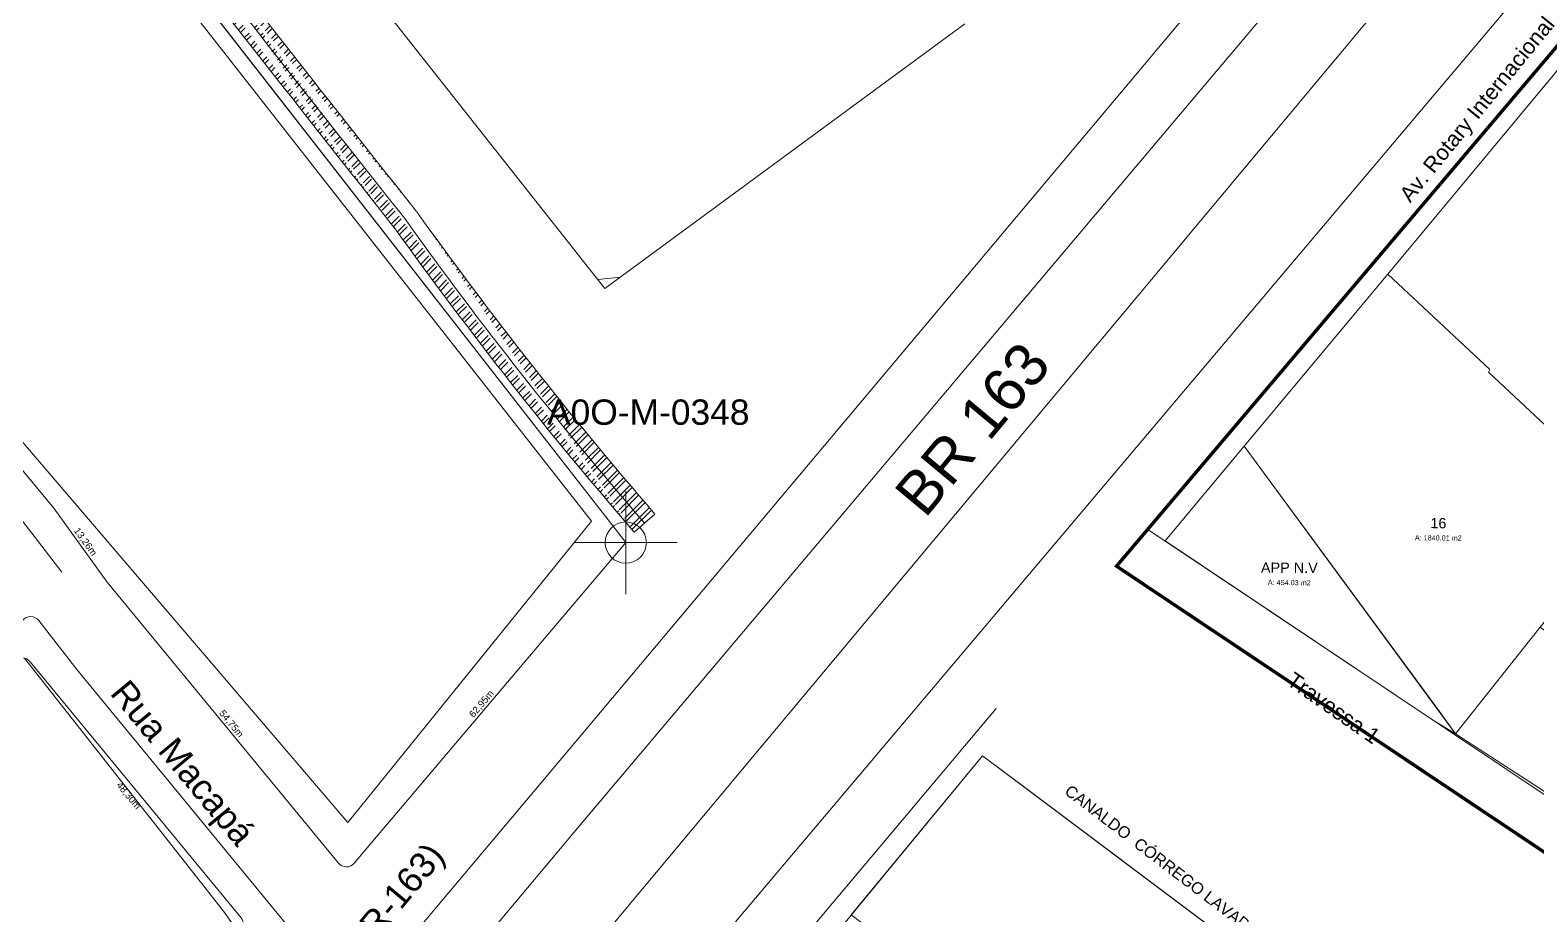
# Model space of a CAD drawing. Header units: metres. Extents: x 3808 to 8215, y 2374 to 6187.
# Drawn here: x 5863.4 to 6082.6, y 3482.5 to 3611.2 of the extents above; entities that cross this region are included whole.
import ezdxf
from ezdxf.enums import TextEntityAlignment as Align

# ---------------------------------------------------------------- set-up
doc = ezdxf.new("R2010")
doc.units = ezdxf.units.M
doc.linetypes.add('CONTINUO', pattern=[0])
for name, color, linetype in [('0 - Linhas Quadras', 7, 'Continuous'), ('0 - MEIO FIO 2', 251, 'Continuous'), ('Calçada', 8, 'Continuous'), ('COTAS', 7, 'Continuous'), ('Fluxo', 170, 'Continuous'), ('Nome das Ruas', 7, 'Continuous'), ('Nomes-Ruas', 7, 'Continuous'), ('PDF_Boundary-Lotes', 7, 'Continuous'), ('PDF_Meio-Fio', 32, 'Continuous'), ('PDF_Perímetro', 5, 'Continuous'), ('PDF_Text', 7, 'Continuous'), ('PERIMETRO', 7, 'CONTINUO'), ('Poligonal_1a_Ordem', 7, 'Continuous'), ('quadras', 7, 'Continuous'), ('vista', 7, 'Continuous')]:
    doc.layers.add(name, color=color, linetype=linetype)
for name, color, linetype, lineweight in [('EL', 40, 'Continuous', 5), ('Lotes_Boundary', 7, 'Continuous', 30), ('MF', 32, 'Continuous', 30), ('Nome_Ruas', 7, 'Continuous', 0)]:
    doc.layers.add(name, color=color, linetype=linetype, lineweight=lineweight)
doc.styles.add('Arial', font='arial.ttf')
doc.styles.add('PDF Arial', font='arial.ttf')
doc.styles.add('pedro', font='arial.ttf', dxfattribs={"height": 3})
doc.styles.add('REGUA100', font='arial.ttf')
doc.dimstyles.new('Copy(2) of ISO-25', dxfattribs={"dimtxt": 1, "dimasz": 2.5, "dimexe": 1.25, "dimexo": 0.625, "dimgap": 0.2, "dimtad": 1, "dimtoh": 1, "dimlfac": 0.9999999999999999, "dimzin": 1, "dimtxsty": 'Arial', "dimblk": 'NONE', "dimcen": 0, "dimse1": 1, "dimse2": 1, "dimsd1": 1, "dimsd2": 1, "dimclrt": 256, "dimaunit": 1, "dimadec": 3, "dimazin": 0, "dimtfac": 1, "dimtmove": 0, "dimatfit": 3, "dimldrblk": 'NONE', "dimfxl": 1, "dimtolj": 1, "dimtzin": 0, "dimarcsym": 0})

# ---------------------------------------------------------------- blocks, each defined once
blk = doc.blocks.new('*D7965')
at = {"layer": 'Defpoints', "color": 0, "linetype": 'Continuous', "transparency": 16777216}
for p in [(5812.899285870129, 3606.688708878854), (5866.820371963073, 3541.635980950467), (5866.820371962284, 3541.635980949814)]:
    blk.add_point(p, dxfattribs=at)
at = {"layer": 'COTAS', "linetype": 'Continuous', "lineweight": 5, "transparency": 16777216, "insert": (5840.476487182359, 3574.673482333439), "char_height": 1, "attachment_point": 5, "rotation": 309.6547508107771, "style": 'Arial'}
blk.add_mtext('\\A1;84,49m', dxfattribs=at)
blk = doc.blocks.new('_None')
blk = doc.blocks.new('*D7966')
at = {"layer": 'Defpoints', "color": 0, "linetype": 'Continuous', "transparency": 16777216}
for p in [(5866.820371963074, 3541.635980950468), (5874.571361205415, 3530.877799169892), (5874.571361206253, 3530.877799170496)]:
    blk.add_point(p, dxfattribs=at)
at = {"layer": 'COTAS', "linetype": 'Continuous', "lineweight": 5, "transparency": 16777216, "insert": (5871.345722990827, 3536.725094643374), "char_height": 1, "attachment_point": 5, "rotation": 305.7717657301135, "style": 'Arial'}
blk.add_mtext('\\A1;13,26m', dxfattribs=at)
blk = doc.blocks.new('*D8040')
at = {"layer": 'Defpoints', "color": 0, "linetype": 'Continuous', "transparency": 16777216}
for p in [(5863.37157892202, 3519.307061945819), (5894.052763732955, 3482.007335936451), (5892.364030885971, 3480.6182553689)]:
    blk.add_point(p, dxfattribs=at)
at = {"layer": 'COTAS', "linetype": 'Continuous', "lineweight": 5, "transparency": 16777216, "insert": (5877.64201463984, 3499.776933088724), "char_height": 1, "attachment_point": 5, "rotation": 309.4392759286594, "style": 'Arial'}
blk.add_mtext('\\A1;48,30m', dxfattribs=at)
blk = doc.blocks.new('*D6313')
at = {"layer": 'Defpoints', "color": 0, "linetype": 'Continuous', "transparency": 16777216}
for p in [(5950.018011390221, 3536.645033182375), (5950.018011392731, 3536.645033180252), (5909.353630991875, 3488.592302664913)]:
    blk.add_point(p, dxfattribs=at)
at = {"layer": 'COTAS', "linetype": 'Continuous', "lineweight": 5, "transparency": 16777216, "insert": (5929.074410613767, 3513.136071035316), "char_height": 1, "attachment_point": 5, "rotation": 49.760599999865086, "style": 'Arial'}
blk.add_mtext('\\A1;62,95m', dxfattribs=at)
blk = doc.blocks.new('*D6314')
at = {"layer": 'Defpoints', "color": 0, "linetype": 'Continuous', "transparency": 16777216}
for p in [(5874.571361101338, 3530.877799296551), (5909.353630991526, 3488.592302664914), (5909.353630989707, 3488.592302663418)]:
    blk.add_point(p, dxfattribs=at)
at = {"layer": 'COTAS', "linetype": 'Continuous', "lineweight": 5, "transparency": 16777216, "insert": (5892.579491784552, 3510.242565707859), "char_height": 1, "attachment_point": 5, "rotation": 309.43927592671923, "style": 'Arial'}
blk.add_mtext('\\A1;54,75m', dxfattribs=at)
blk = doc.blocks.new('*D6315')
at = {"layer": 'Defpoints', "color": 0, "linetype": 'Continuous', "transparency": 16777216}
for p in [(5761.159270066526, 3778.970116155022), (5950.018060285822, 3536.644970448488), (5947.979025760191, 3535.055826273609)]:
    blk.add_point(p, dxfattribs=at)
at = {"layer": 'COTAS', "linetype": 'Continuous', "lineweight": 5, "transparency": 16777216, "insert": (5854.181381191222, 3656.710760918242), "char_height": 1, "attachment_point": 5, "rotation": 307.93146410957564, "style": 'Arial'}
blk.add_mtext('\\A1;307,23m', dxfattribs=at)

msp = doc.modelspace()

# ---------------------------------------------------------------- hatches: boundary and pattern name
at = {"layer": 'Fluxo', "lineweight": 5}
h = msp.add_hatch(dxfattribs=at)
h.set_pattern_fill('ANSI32', color=256, scale=0.15)
h.set_pattern_definition([(45, (-581.2740443711627, 256.0805453944058), (-1.01027881362028, 1.01027881362028), []), (45, (-580.6005248711626, 256.0805453944058), (-1.01027881362028, 1.01027881362028), [])])
edge = h.paths.add_edge_path()
edge.add_arc((6409.321700618916, 3934.822333256413), 605.9404875044512, 215.5584355719947, 220.8881531740632)
edge.add_arc((6409.321700618916, 3934.822333256413), 601.9404875044512, 215.5584355719947, 220.8881531740632)
edge.add_line((5951.237459677825, 3538.183073224635), (5954.261415002729, 3540.801411283974))
edge.add_arc((10925.11763502869, 7550.385979745417), 6385.997125092533, 217.3930198431876, 218.3872367967036)
edge.add_arc((10925.11763502869, 7550.385979745417), 6389.997125092533, 217.3930198431876, 218.3872367967036)
edge.add_arc((8022.057990467945, 5423.596913844533), 2788.956459603658, 216.1708101653379, 218.897104592281)
edge.add_arc((8022.057990467945, 5423.596913844533), 2792.956459603658, 216.1708101653379, 218.897104592281)
edge.add_arc((6561.249967624634, 4446.689137277787), 1035.746471174637, 216.3698662275785, 220.234552574066)
edge.add_arc((6561.249967624634, 4446.689137277787), 1039.746471174637, 216.3698662275785, 220.234552574066)
edge.add_line((5727.223333714643, 3832.545566047867), (5655.544382126651, 3923.802401496914))
edge.add_line((5724.077677792935, 3830.074766820445), (5652.398726204943, 3921.331602269491))
edge.add_line((5655.673553914219, 3923.61733366715), (5438.848656856092, 4274.969093067833))
edge.add_line((5652.269554417375, 3921.516670099254), (5435.444657359248, 4272.868429499937))

# ---------------------------------------------------------------- linework, layer by layer
at = {"layer": '0 - Linhas Quadras', "linetype": 'Continuous', "lineweight": 5}
for p, q in [((5810.954833766133, 3746.009024888729, -8.3329415474509e-06), (5946.983081031092, 3573.644295537246, -8.3329415474509e-06)), ((5946.983081031092, 3573.644295537246, -8.3329415474509e-06), (5999.367421737379, 3612.161356629087, -8.3329415474509e-06)), ((5945.944811535293, 3574.959912287712, -8.3329415474509e-06), (5949.237608407977, 3575.302000254682, -8.3329415474509e-06))]:
    msp.add_line(p, q, dxfattribs=at)
at = {"layer": '0 - MEIO FIO 2', "lineweight": 5}
for p, q in [((6156.597092322431, 3762.439244788402), (5936.623936919023, 3500.400503654339)), ((6182.820238683119, 3762.212738061364), (5949.316635518634, 3482.471445677824)), ((6167.727151661319, 3761.608172556906), (5943.249065425881, 3495.360152708963)), ((5945.046469501024, 3539.762253958008), (5818.911036802333, 3700.729687425417)), ((5775.528372597816, 3652.765795051153), (5909.576643512374, 3495.888094344595)), ((6082.079121551848, 3618.974403947355), (5965.981087686589, 3481.458034073828)), ((5909.576643512374, 3495.888094344595), (5945.046469501024, 3539.762253958008)), ((5862.549446442842, 3519.803617281676), (5891.494363285144, 3482.982615906483)), ((5936.623936919023, 3500.400503654339), (5679.736051558496, 3195.508459637807)), ((5943.249065425881, 3495.360152708963), (5687.968347006122, 3190.876345404355)), ((5949.316635518634, 3482.471445677824), (5706.176960089208, 3191.32866998548)), ((5893.597429993745, 3479.991635510862), (5891.494363285144, 3482.982615906483))]:
    msp.add_line(p, q, dxfattribs=at)
at = {"layer": 'Calçada', "linetype": 'Continuous', "lineweight": 5}
for p, q in [((5863.584255909304, 3538.033846063339), (5867.989684614692, 3532.35504716801)), ((5864.61598255135, 3525.283732482963), (5870.15023715211, 3518.149825429344)), ((5870.15023715211, 3518.149825429344), (5903.469007023833, 3477.643534861305))]:
    msp.add_line(p, q, dxfattribs=at)
at = {"layer": 'Calçada', "linetype": 'Continuous', "lineweight": 5, "flags": 128}
msp.add_lwpolyline([(5803.807091451473, 3609.635021682629), (5809.810690226955, 3602.903990907394), (5858.574596393611, 3544.491526081958), (5863.584255909304, 3538.033846063339)], dxfattribs=at)
at = {"layer": 'Calçada', "linetype": 'Continuous', "lineweight": 5}
msp.add_arc((5863.430800646999, 3524.364306654581), 1.499999999956323, 37.80315423965128, 140.9104866197696, dxfattribs=at)
at = {"layer": 'COTAS', "linetype": 'Continuous', "lineweight": 5}
msp.add_line((5863.577884997348, 3545.547857321599), (5863.577884995485, 3545.547857319736), dxfattribs=at)
at = {"layer": 'EL', "linetype": 'Continuous', "lineweight": 5}
msp.add_line((6091.800143580247, 3438.172619967759), (6008.417902335237, 3500.743468417823), dxfattribs=at)
at = {"layer": 'Fluxo', "lineweight": 5}
msp.add_line((5951.237459677825, 3538.183073224635), (5954.261415002729, 3540.801411283974), dxfattribs=at)
for centre, radius, start, end in [((10925.11763502869, 7550.385979745417), 6385.997125092533, 217.3930198431928, 218.3872367967087), ((10925.11763502869, 7550.385979745417), 6389.997125092533, 217.3930198431928, 218.3872367967087), ((10925.11763502869, 7550.385979745417), 6387.997125092533, 217.3930198431928, 218.3872367967087), ((6409.321700618916, 3934.822333256413), 601.9404875044512, 215.558435572, 220.8881531740583), ((6409.321700618916, 3934.822333256413), 605.9404875044512, 215.558435572, 220.8881531740583), ((6409.321700618916, 3934.822333256413), 603.9404875044512, 215.558435572, 220.8881531740583)]:
    msp.add_arc(centre, radius, start, end, dxfattribs=at)
at = {"layer": 'Lotes_Boundary', "lineweight": 5, "flags": 128}
msp.add_lwpolyline([(6091.800143580247, 3438.172619967759), (6008.417902335237, 3500.743468417823), (6001.936546188957, 3505.607141391411), (5982.82984075783, 3482.43762266919), (6182.975236555623, 3332.246562299356), (6269.086486661752, 3281.856088831127), (6361.302219719222, 3210.596165538803), (6439.681508779937, 3212.987305496857), (6471.571546177791, 3243.974141397551), (6371.136546180762, 3240.910141398236), (6285.903546181453, 3306.774141396433), (6199.608546183274, 3357.272141396105)], close=True, dxfattribs=at)
at = {"layer": 'MF', "linetype": 'Continuous', "lineweight": 5}
msp.add_line((5910.090703565107, 3400.888512597457), (6003.925112234723, 3512.509354728311), dxfattribs=at)
at = {"layer": 'PDF_Boundary-Lotes', "lineweight": 5}
for points in [[(6125.756266019215, 3580.804975143579), (6127.097961204042, 3582.634133534074), (6136.493680949155, 3596.435599564973), (6127.679286886042, 3602.692435267942), (6109.957801548656, 3615.165336074629), (6099.784347890151, 3622.55023759748), (6060.909464251004, 3575.714953079336), (6075.740257112518, 3561.815771120756), (6075.549629594871, 3561.444292454134), (6092.88422246024, 3545.172589975343), (6091.519525428127, 3543.24481145637), (6095.69463452079, 3540.19132206408), (6101.749686693463, 3548.408072439001), (6107.694962725006, 3556.421659639642), (6113.640238756553, 3564.435246840284)], [(6075.549629594871, 3561.444292454134), (6075.740257112518, 3561.815771120756), (6060.909464251004, 3575.714953079336), (6040.013938366165, 3550.682471616694), (6068.397767970716, 3512.055731784811), (6070.72347611356, 3508.830477790224), (6083.078893876419, 3524.354085358452), (6089.499501798396, 3532.443980662272), (6095.665709756179, 3540.156474382148), (6095.69463452079, 3540.19132206408), (6091.519525428127, 3543.24481145637), (6092.88422246024, 3545.172589975343)], [(6040.013938366165, 3550.682471616694), (6028.495959133085, 3536.876866653847), (6067.385401209281, 3510.836062917151), (6070.72347611356, 3508.830477790224)], [(6083.078893876419, 3524.354085358452), (6070.72347611356, 3508.830477790224), (6086.32971904368, 3498.70186256113), (6098.687896094506, 3512.810630470713)]]:
    msp.add_lwpolyline(points, close=True, dxfattribs=at)
at = {"layer": 'PDF_Meio-Fio', "lineweight": 5}
for points in [[(6038.07293436857, 3552.882133371221), (6106.355906893902, 3633.516505735164), (6112.702276178675, 3641.020603185434)], [(6025.99353877321, 3538.541967344737), (6086.85904701199, 3497.850508730733)]]:
    msp.add_lwpolyline(points, dxfattribs=at)
at = {"layer": 'PDF_Perímetro', "color": 1, "lineweight": 5}
msp.add_lwpolyline([(6484.629754780207, 3258.914399732104, 0.5062314473747569, 0.5062314473747569, 0), (6215.582625602975, 3403.335926659866, 0.4892478951905734, 0.4892478951905734, 0), (6021.423081053449, 3533.21288855663, 0.498144034451948, 0.498144034451948, 0), (6128.657935143096, 3659.85350363363, 0.498143896452264, 0.498143896452264, 0), (6265.513127839887, 3821.470725180847, 0.4981343886116229, 0.4981343886116229, 0), (6358.927867362104, 3931.390375847257, 0.4981442253524261, 0.4981442253524261, 0)], format="xyseb", dxfattribs=at)
at = {"layer": 'PERIMETRO', "linetype": 'Continuous', "lineweight": 5}
for p, q in [((5950.018011391153, 3529.145033186102), (5950.018011391153, 3544.145033186102)), ((5942.518011391153, 3536.645033186102), (5957.518011391153, 3536.645033186102))]:
    msp.add_line(p, q, dxfattribs=at)
msp.add_circle((5950.018011391153, 3536.645033186102), 3, dxfattribs=at)
at = {"layer": 'Poligonal_1a_Ordem', "linetype": 'Continuous', "lineweight": 5}
for p, q in [((6001.936546188957, 3505.607141391411), (5828.22354619316, 3294.9561413946)), ((6199.608546183274, 3357.272141396105), (6001.936546188957, 3505.607141391411))]:
    msp.add_line(p, q, dxfattribs=at)
at = {"layer": 'quadras', "linetype": 'Continuous', "lineweight": 5}
for p, q in [((5950.018011390222, 3536.645033184239), (5761.156214459091, 3778.966536266529)), ((5866.820371963074, 3541.635980950468), (5812.899285870129, 3606.688708878854)), ((5812.899285834971, 3606.688708884441), (5866.82037195539, 3541.635980970957)), ((5866.820371963074, 3541.635980950468), (5874.571361205414, 3530.877799169892)), ((5866.82037195539, 3541.635980970957), (5874.571361224041, 3530.877799132639)), ((5910.515007575149, 3489.964690867611), (5950.018011390222, 3536.645033184239)), ((5908.211556384097, 3489.980745458775), (5874.571361205414, 3530.877799169892)), ((5874.571361224041, 3530.877799132639), (5908.211532154227, 3489.980774914646)), ((5894.052763732955, 3482.007335936451), (5863.37157892202, 3519.307061945819))]:
    msp.add_line(p, q, dxfattribs=at)
at = {"layer": 'quadras', "linetype": 'Continuous', "lineweight": 5, "flags": 128}
for points in [[(5776.921930989473, 3646.916431758353), (5778.290543191591, 3645.5285368597), (5802.181896358951, 3618.148143308037), (5812.899285837998, 3606.688708878854), (5866.820371954692, 3541.635980967232), (5874.571361215309, 3530.877799138227), (5908.211532153179, 3489.980774916508, 0.4680156803565216), (5910.515007574101, 3489.964690869474), (5950.018011390571, 3536.645033184239), (5761.156214459207, 3778.966536268392), (5702.925043238317, 3710.744079444357, 0.4204370449100976), (5703.11653708165, 3708.608961302587), (5748.751697182645, 3671.300078421631), (5755.83921574416, 3665.838595442274)], [(5855.73106531402, 3439.438615349853, 0.4196437458614584), (5857.869485602704, 3439.540706412667), (5894.013636055276, 3480.055885227197, 0.3697915374240903), (5894.052763732955, 3482.007335936451), (5863.37157892202, 3519.307061945819, 0.47190097423389), (5861.055861872494, 3519.308492038199), (5822.30422597622, 3472.315783336559, 0.3975098881198073), (5822.442395059265, 3470.260811472112)], [(5894.013636055276, 3480.055885227197, 0.3697915374240903), (5894.052763732955, 3482.007335936451), (5863.37157892202, 3519.307061945819, 0.47190097423389), (5861.055861872494, 3519.308492038199), (5822.30422597622, 3472.315783336559, 0.3975098881198073), (5822.442395059265, 3470.260811472112), (5855.73106531402, 3439.438615349853, 0.4196437458614584), (5857.869485602704, 3439.540706412667)]]:
    msp.add_lwpolyline(points, format="xyb", close=True, dxfattribs=at)
at = {"layer": 'quadras', "linetype": 'Continuous', "lineweight": 5}
for centre, radius, start, end in [((5862.21313149027, 3518.354171843999), 1.5, 39.43927590306327, 140.4899570640328), ((5909.369979585744, 3490.933665018329), 1.500000000428237, 219.4392759982083, 319.7606000094506)]:
    msp.add_arc(centre, radius, start, end, dxfattribs=at)

# ---------------------------------------------------------------- texts
at = {"layer": 'Nome das Ruas', "lineweight": 5, "style": 'Arial'}
for s, rotation, p in [('Rua Macapá', 309.7309534248645, (5874.846826674989, 3514.660153737092, 190.8035296250434)), ('Avenida Marginal (BR-163)', 50.27314537485587, (5884.17612068098, 3443.23661053347, 190.8035296250434))]:
    msp.add_text(s, height=3.684245722300211, rotation=rotation, dxfattribs=at).set_placement(p)
at = {"layer": 'Nome_Ruas', "lineweight": 5, "style": 'Arial'}
msp.add_text('CANALDO  CÓRREGO LAVADEIRA', height=1.68, rotation=322.6474637134634, dxfattribs=at).set_placement((6013.71863013419, 3500.171964355782))
at = {"layer": 'Nomes-Ruas', "lineweight": 5, "style": 'REGUA100'}
for s, rotation, p in [('Av. Rotary Internacional', 50.87233304484458, (6064.14762605154, 3586.011458961199)), ('Travessa 1', 325.0332259916636, (6045.998780844361, 3516.100903173814))]:
    msp.add_text(s, height=2.25, rotation=rotation, dxfattribs=at).set_placement(p)
at = {"layer": 'PDF_Text', "lineweight": 5, "char_height": 1.500019463209133, "attachment_point": 7, "style": 'PDF Arial'}
for s, insert, rotation in [('16', (6067.075362124598, 3538.73031227876), 358.9669622777014), ('APP N.V', (6042.433081301165, 3532.253614208996), 359.75271705467725)]:
    msp.add_mtext(s, dxfattribs=dict(at, insert=insert, rotation=rotation))
at = {"layer": 'PDF_Text', "color": 1, "lineweight": 5, "char_height": 0.7499936912105948, "attachment_point": 7, "style": 'PDF Arial'}
for s, insert, rotation in [('A: 1840.01 m2', (6064.829377007117, 3536.958347559584), 359.620812587924), ('A: 454.03 m2', (6043.433759908922, 3530.468638989788), 359.4175935188099)]:
    msp.add_mtext(s, dxfattribs=dict(at, insert=insert, rotation=rotation))
at = {"layer": 'PERIMETRO', "lineweight": 5, "style": 'Arial'}
msp.add_text('A0O-M-0348', height=3.6842, dxfattribs=at).set_placement((5938.561611258997, 3553.791438501128))
at = {"layer": 'vista', "lineweight": 5, "style": 'pedro'}
msp.add_text('BR 163', height=6.240000000000001, rotation=50.23735623777209, dxfattribs=at).set_placement((5988.749862068163, 3544.039683353191), align=Align.TOP_LEFT)

# ---------------------------------------------------------------- dimensions: what is measured, and where the dimension line sits
at = {"layer": 'COTAS', "linetype": 'Continuous', "lineweight": 5}
for p1, p2, distance, picture, middle in [((5761.159270066525, 3778.970116155022), (5950.018060285821, 3536.644970448488), -2.585157829855551, '*D6315', (5854.181381191222, 3656.710760918242)), ((5812.899285870129, 3606.688708878854), (5866.820371963074, 3541.635980950468), -1.0251034580708885e-09, '*D7965', (5840.476487182359, 3574.673482333439)), ((5866.820371963074, 3541.635980950468), (5874.571361205414, 3530.877799169892), 1.0333798737273383e-09, '*D7966', (5871.345722990827, 3536.725094643374)), ((5909.353630991875, 3488.592302664914), (5950.018011390222, 3536.645033182376), -3.2876256094274734e-09, '*D6313', (5929.074410613767, 3513.136071035316)), ((5874.571361101339, 3530.877799296552), (5909.353630991526, 3488.592302664914), -2.3549391020365735e-09, '*D6314', (5892.579491784552, 3510.242565707859)), ((5863.37157892202, 3519.307061945819), (5894.052763732955, 3482.007335936451), -2.1866329028051155, '*D8040', (5877.64201463984, 3499.776933088724))]:
    dim = msp.add_aligned_dim(p1=p1, p2=p2, distance=distance, dimstyle='Copy(2) of ISO-25', override={"dimpost": 'm'}, dxfattribs=at)
    dim.commit()
    dim.dimension.update_dxf_attribs({"geometry": picture, "text_midpoint": middle})

doc.saveas('drawing.dxf')
